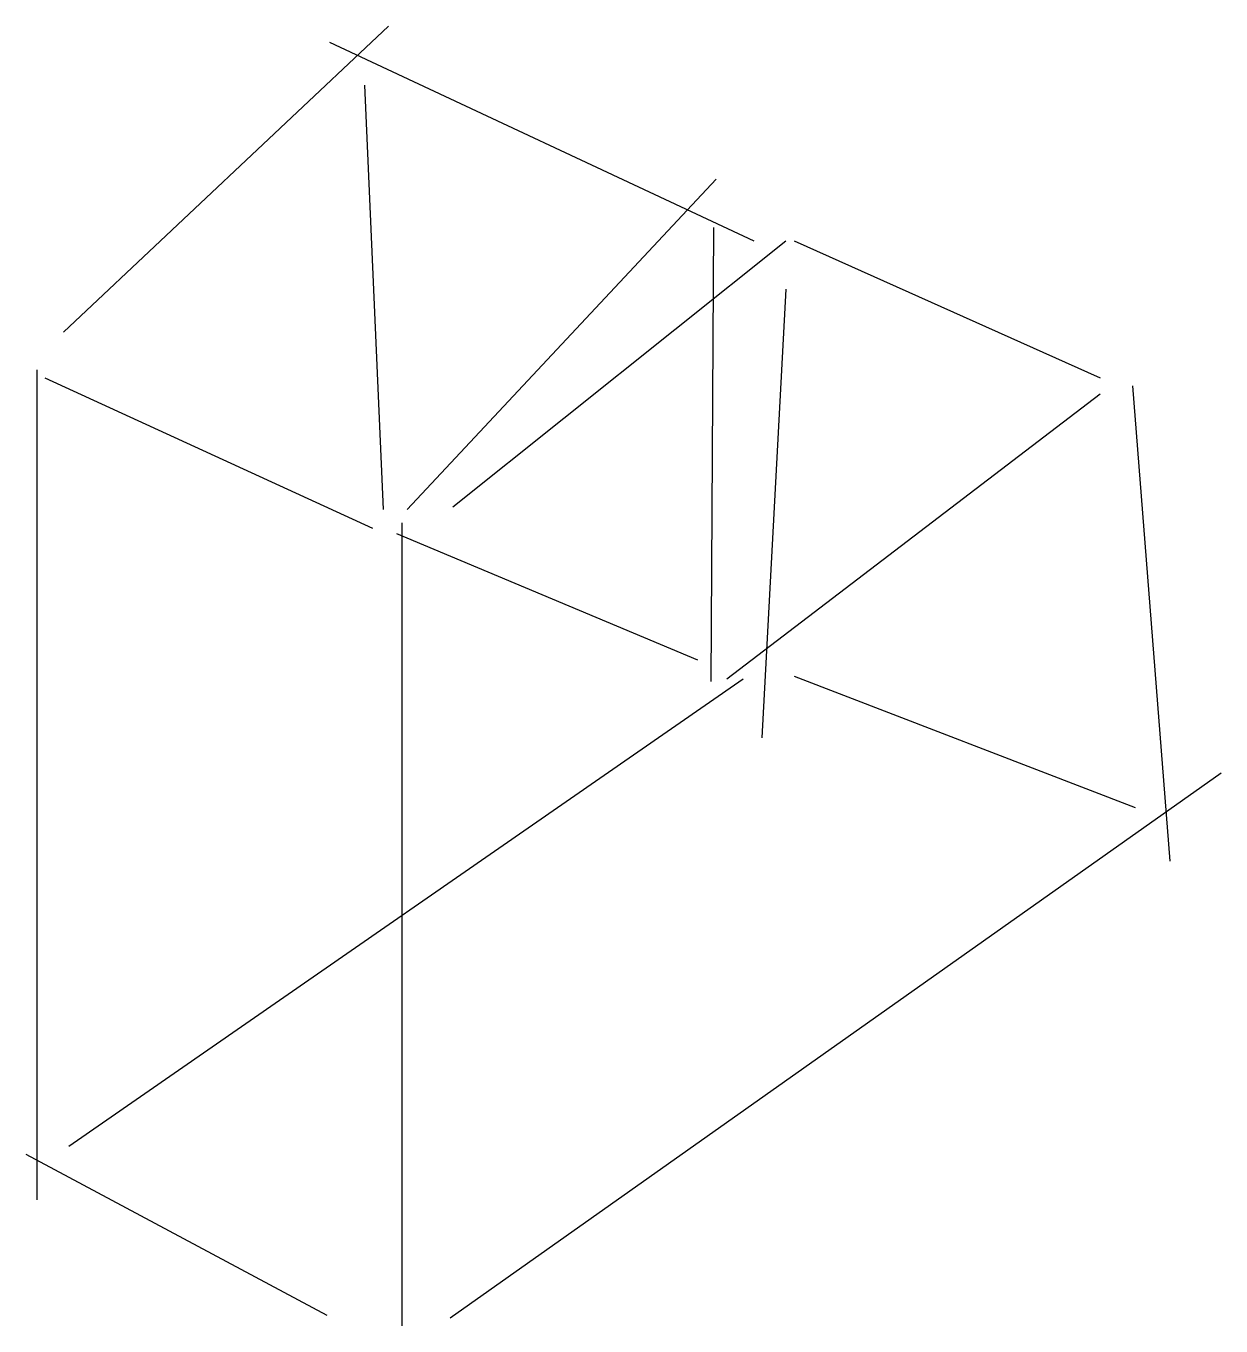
# Model space of a CAD drawing. Header units: metres. Extents: x -85 to 76, y -93 to 81.
import ezdxf

# ---------------------------------------------------------------- set-up
doc = ezdxf.new("R2010")
doc.units = ezdxf.units.M

msp = doc.modelspace()

# ---------------------------------------------------------------- linework, layer by layer
at = {"color": 0, "linetype": 'CONTINUOUS'}
for p, q in [((-79.865773, 40.383596), (-36.237066, 81.488328)), ((-44.169558, 79.324921), (12.800158, 52.642902)), ((-39.482177, 73.555836), (-36.958202, 16.58612)), ((-33.713091, 16.58612), (7.752208, 60.935962)), ((7.39164, 54.445741), (7.031073, -6.490221)), ((-27.583438, 16.946688), (17.126972, 52.642902)), ((18.208675, 52.642902), (59.313407, 34.253943)), ((17.126972, 46.152681), (13.881861, -14.062145)), ((-83.471451, 35.335647), (-83.471451, -76.079811)), ((-82.389748, 34.253943), (-38.400473, 14.062145)), ((63.640221, 33.17224), (68.68817, -30.648265)), ((9.194479, -6.129653), (59.313407, 32.090536)), ((-34.434227, 14.783281), (-34.434227, -93.026498)), ((-35.155363, 13.341009), (5.228233, -3.605678)), ((-79.144637, -68.868454), (11.357886, -6.129653)), ((18.208675, -5.769085), (64.000789, -23.436909)), ((-27.944006, -91.944795), (75.538959, -18.749527)), ((-84.913722, -69.950158), (-44.530126, -91.584227))]:
    msp.add_line(p, q, dxfattribs=at)

doc.saveas('drawing.dxf')
